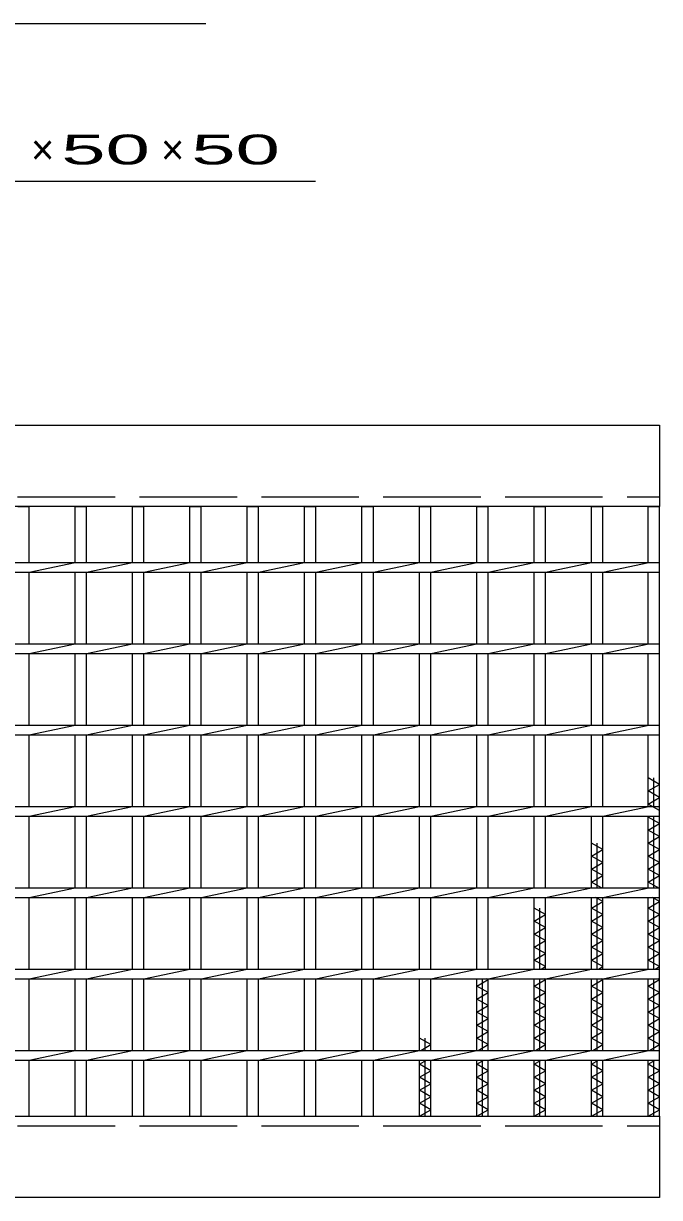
# Model space of a CAD drawing. Units: millimetres, scale not verified. Extents: x -1820 to 1731, y -1282 to 1054.
# Drawn here: x -810 to -419, y -84 to 638 of the extents above; entities that cross this region are included whole.
import ezdxf
from ezdxf.enums import TextEntityAlignment as Align

# ---------------------------------------------------------------- set-up
doc = ezdxf.new("R2010")
doc.units = ezdxf.units.MM
doc.header["$LTSCALE"] = 10
doc.linetypes.add('DASHED', pattern=[7.5, 6, -1.5])
doc.layers.add('16', color=3, linetype='Continuous', lineweight=25)
doc.layers.add('22', color=4, linetype='Continuous', lineweight=25)
doc.styles.add('ベクトル', font='')
doc.styles.get('ベクトル').set_extended_font_data('ベクトル')

msp = doc.modelspace()

# ---------------------------------------------------------------- linework, layer by layer
at = {"layer": '16'}
for p, q in [((-1414, 390.5), (-419, 390.5)), ((-419, 390.5), (-419, 340.5)), ((-419, 340.5), (-1414, 340.5)), ((-813.9, 340.5), (-806.9, 340.5)), ((-806.9, 306), (-806.9, 340.5)), ((-778.6, 306), (-778.6, 340.5)), ((-778.6, 340.5), (-771.6, 340.5)), ((-771.6, 306), (-771.6, 340.5)), ((-743.3, 306), (-743.3, 340.5)), ((-743.3, 340.5), (-736.3, 340.5)), ((-736.3, 306), (-736.3, 340.5)), ((-708, 306), (-708, 340.5)), ((-708, 340.5), (-701, 340.5)), ((-701, 306), (-701, 340.5)), ((-672.7, 306), (-672.7, 340.5)), ((-672.7, 340.5), (-665.7, 340.5)), ((-665.7, 306), (-665.7, 340.5)), ((-637.4, 306), (-637.4, 340.5)), ((-637.4, 340.5), (-630.4, 340.5)), ((-630.4, 306), (-630.4, 340.5)), ((-602.1, 306), (-602.1, 340.5)), ((-602.1, 340.5), (-595.1, 340.5)), ((-595.1, 306), (-595.1, 340.5)), ((-566.8, 306), (-566.8, 340.5)), ((-566.8, 340.5), (-559.8, 340.5)), ((-559.8, 306), (-559.8, 340.5)), ((-531.5, 306), (-531.5, 340.5)), ((-531.5, 340.5), (-524.5, 340.5)), ((-524.5, 306), (-524.5, 340.5)), ((-496.2, 306), (-496.2, 340.5)), ((-496.2, 340.5), (-489.2, 340.5)), ((-489.2, 306), (-489.2, 340.5)), ((-460.9, 306), (-460.9, 340.5)), ((-460.9, 340.5), (-453.9, 340.5)), ((-453.9, 306), (-453.9, 340.5)), ((-426, 306), (-426, 340.5)), ((-426, 340.5), (-419, 340.5)), ((-419, -34.5), (-419, 340.5)), ((-1414, 306), (-419, 306)), ((-806.9, 300), (-778.6, 306)), ((-771.6, 300), (-743.3, 306)), ((-736.3, 300), (-708, 306)), ((-701, 300), (-672.7, 306)), ((-665.7, 300), (-637.4, 306)), ((-630.4, 300), (-602.1, 306)), ((-595.1, 300), (-566.8, 306)), ((-559.8, 300), (-531.5, 306)), ((-524.5, 300), (-496.2, 306)), ((-489.2, 300), (-460.9, 306)), ((-453.9, 300), (-425.6, 306)), ((-419, 300), (-419, 306)), ((-1414, 300), (-419, 300)), ((-806.9, 256), (-806.9, 300)), ((-778.6, 256), (-778.6, 300)), ((-771.6, 256), (-771.6, 300)), ((-743.3, 256), (-743.3, 300)), ((-736.3, 256), (-736.3, 300)), ((-708, 256), (-708, 300)), ((-701, 256), (-701, 300)), ((-672.7, 256), (-672.7, 300)), ((-665.7, 256), (-665.7, 300)), ((-637.4, 256), (-637.4, 300)), ((-630.4, 256), (-630.4, 300)), ((-602.1, 256), (-602.1, 300)), ((-595.1, 256), (-595.1, 300)), ((-566.8, 256), (-566.8, 300)), ((-559.8, 256), (-559.8, 300)), ((-531.5, 256), (-531.5, 300)), ((-524.5, 256), (-524.5, 300)), ((-496.2, 256), (-496.2, 300)), ((-489.2, 256), (-489.2, 300)), ((-460.9, 256), (-460.9, 300)), ((-453.9, 256), (-453.9, 300)), ((-426, 256), (-426, 300)), ((-1414, 256), (-419, 256)), ((-806.9, 250), (-778.6, 256)), ((-771.6, 250), (-743.3, 256)), ((-736.3, 250), (-708, 256)), ((-701, 250), (-672.7, 256)), ((-665.7, 250), (-637.4, 256)), ((-630.4, 250), (-602.1, 256)), ((-595.1, 250), (-566.8, 256)), ((-559.8, 250), (-531.5, 256)), ((-524.5, 250), (-496.2, 256)), ((-489.2, 250), (-460.9, 256)), ((-453.9, 250), (-425.6, 256)), ((-419, 250), (-419, 256)), ((-1414, 250), (-419, 250)), ((-806.9, 206), (-806.9, 250)), ((-778.6, 206), (-778.6, 250)), ((-771.6, 206), (-771.6, 250)), ((-743.3, 206), (-743.3, 250)), ((-736.3, 206), (-736.3, 250)), ((-708, 206), (-708, 250)), ((-701, 206), (-701, 250)), ((-672.7, 206), (-672.7, 250)), ((-665.7, 206), (-665.7, 250)), ((-637.4, 206), (-637.4, 250)), ((-630.4, 206), (-630.4, 250)), ((-602.1, 206), (-602.1, 250)), ((-595.1, 206), (-595.1, 250)), ((-566.8, 206), (-566.8, 250)), ((-559.8, 206), (-559.8, 250)), ((-531.5, 206), (-531.5, 250)), ((-524.5, 206), (-524.5, 250)), ((-496.2, 206), (-496.2, 250)), ((-489.2, 206), (-489.2, 250)), ((-460.9, 206), (-460.9, 250)), ((-453.9, 206), (-453.9, 250)), ((-426, 206), (-426, 250)), ((-1414, 206), (-419, 206)), ((-806.9, 200), (-778.6, 206)), ((-771.6, 200), (-743.3, 206)), ((-736.3, 200), (-708, 206)), ((-701, 200), (-672.7, 206)), ((-665.7, 200), (-637.4, 206)), ((-630.4, 200), (-602.1, 206)), ((-595.1, 200), (-566.8, 206)), ((-559.8, 200), (-531.5, 206)), ((-524.5, 200), (-496.2, 206)), ((-489.2, 200), (-460.9, 206)), ((-453.9, 200), (-425.6, 206)), ((-419, 200), (-419, 206)), ((-1414, 200), (-419, 200)), ((-806.9, 156), (-806.9, 200)), ((-778.6, 156), (-778.6, 200)), ((-771.6, 156), (-771.6, 200)), ((-743.3, 156), (-743.3, 200)), ((-736.3, 156), (-736.3, 200)), ((-708, 156), (-708, 200)), ((-701, 156), (-701, 200)), ((-672.7, 156), (-672.7, 200)), ((-665.7, 156), (-665.7, 200)), ((-637.4, 156), (-637.4, 200)), ((-630.4, 156), (-630.4, 200)), ((-602.1, 156), (-602.1, 200)), ((-595.1, 156), (-595.1, 200)), ((-566.8, 156), (-566.8, 200)), ((-559.8, 156), (-559.8, 200)), ((-531.5, 156), (-531.5, 200)), ((-524.5, 156), (-524.5, 200)), ((-496.2, 156), (-496.2, 200)), ((-489.2, 156), (-489.2, 200)), ((-460.9, 156), (-460.9, 200)), ((-453.9, 156), (-453.9, 200)), ((-426, 156), (-426, 200)), ((-419, 169.5), (-426, 173.5)), ((-422.5, 156), (-422.5, 173.5)), ((-426, 165.5), (-419, 169.5)), ((-419, 161.5), (-426, 165.5)), ((-426, 157.5), (-419, 161.5)), ((-1414, 156), (-419, 156)), ((-806.9, 150), (-778.6, 156)), ((-771.6, 150), (-743.3, 156)), ((-736.3, 150), (-708, 156)), ((-701, 150), (-672.7, 156)), ((-665.7, 150), (-637.4, 156)), ((-630.4, 150), (-602.1, 156)), ((-595.1, 150), (-566.8, 156)), ((-559.8, 150), (-531.5, 156)), ((-524.5, 150), (-496.2, 156)), ((-489.2, 150), (-460.9, 156)), ((-453.9, 150), (-425.6, 156)), ((-419, 153.5), (-426, 157.5)), ((-419, 150), (-419, 156)), ((-1414, 150), (-419, 150)), ((-806.9, 106), (-806.9, 150)), ((-778.6, 106), (-778.6, 150)), ((-771.6, 106), (-771.6, 150)), ((-743.3, 106), (-743.3, 150)), ((-736.3, 106), (-736.3, 150)), ((-708, 106), (-708, 150)), ((-701, 106), (-701, 150)), ((-672.7, 106), (-672.7, 150)), ((-665.7, 106), (-665.7, 150)), ((-637.4, 106), (-637.4, 150)), ((-630.4, 106), (-630.4, 150)), ((-602.1, 106), (-602.1, 150)), ((-595.1, 106), (-595.1, 150)), ((-566.8, 106), (-566.8, 150)), ((-559.8, 106), (-559.8, 150)), ((-531.5, 106), (-531.5, 150)), ((-524.5, 106), (-524.5, 150)), ((-496.2, 106), (-496.2, 150)), ((-489.2, 106), (-489.2, 150)), ((-460.9, 106), (-460.9, 150)), ((-453.9, 106), (-453.9, 150)), ((-426, 106), (-426, 150)), ((-426, 149.5), (-425.12, 150)), ((-419, 145.5), (-426, 149.5)), ((-426, 141.5), (-419, 145.5)), ((-422.5, 106), (-422.5, 150)), ((-419, 137.5), (-426, 141.5)), ((-426, 133.5), (-419, 137.5)), ((-453.9, 129.5), (-460.9, 133.5)), ((-457.4, 106), (-457.4, 133.5)), ((-419, 129.5), (-426, 133.5)), ((-460.9, 125.5), (-453.9, 129.5)), ((-453.9, 121.5), (-460.9, 125.5)), ((-426, 125.5), (-419, 129.5)), ((-419, 121.5), (-426, 125.5)), ((-460.9, 117.5), (-453.9, 121.5)), ((-453.9, 113.5), (-460.9, 117.5)), ((-426, 117.5), (-419, 121.5)), ((-419, 113.5), (-426, 117.5)), ((-460.9, 109.5), (-453.9, 113.5)), ((-454.78, 106), (-460.9, 109.5)), ((-426, 109.5), (-419, 113.5)), ((-419, 105.5), (-426, 109.5)), ((-1414, 106), (-419, 106)), ((-806.9, 100), (-778.6, 106)), ((-771.6, 100), (-743.3, 106)), ((-736.3, 100), (-708, 106)), ((-701, 100), (-672.7, 106)), ((-665.7, 100), (-637.4, 106)), ((-630.4, 100), (-602.1, 106)), ((-595.1, 100), (-566.8, 106)), ((-559.8, 100), (-531.5, 106)), ((-524.5, 100), (-496.2, 106)), ((-489.2, 100), (-460.9, 106)), ((-453.9, 100), (-425.6, 106)), ((-419, 100), (-419, 106)), ((-1414, 100), (-419, 100)), ((-806.9, 56), (-806.9, 100)), ((-778.6, 56), (-778.6, 100)), ((-771.6, 56), (-771.6, 100)), ((-743.3, 56), (-743.3, 100)), ((-736.3, 56), (-736.3, 100)), ((-708, 56), (-708, 100)), ((-701, 56), (-701, 100)), ((-672.7, 56), (-672.7, 100)), ((-665.7, 56), (-665.7, 100)), ((-637.4, 56), (-637.4, 100)), ((-630.4, 56), (-630.4, 100)), ((-602.1, 56), (-602.1, 100)), ((-595.1, 56), (-595.1, 100)), ((-566.8, 56), (-566.8, 100)), ((-559.8, 56), (-559.8, 100)), ((-531.5, 56), (-531.5, 100)), ((-524.5, 56), (-524.5, 100)), ((-496.2, 56), (-496.2, 100)), ((-489.2, 56), (-489.2, 100)), ((-460.9, 56), (-460.9, 100)), ((-460.9, 93.5), (-453.9, 97.5)), ((-453.9, 97.5), (-458.28, 100)), ((-457.4, 56), (-457.4, 100)), ((-453.9, 56), (-453.9, 100)), ((-426, 56), (-426, 100)), ((-426, 93.5), (-419, 97.5)), ((-419, 97.5), (-423.37, 100)), ((-422.5, 56), (-422.5, 100)), ((-489.2, 89.5), (-496.2, 93.5)), ((-496.2, 85.5), (-489.2, 89.5)), ((-492.7, 56), (-492.7, 93.5)), ((-453.9, 89.5), (-460.9, 93.5)), ((-460.9, 85.5), (-453.9, 89.5)), ((-419, 89.5), (-426, 93.5)), ((-426, 85.5), (-419, 89.5)), ((-489.2, 81.5), (-496.2, 85.5)), ((-496.2, 77.5), (-489.2, 81.5)), ((-453.9, 81.5), (-460.9, 85.5)), ((-460.9, 77.5), (-453.9, 81.5)), ((-419, 81.5), (-426, 85.5)), ((-426, 77.5), (-419, 81.5)), ((-489.2, 73.5), (-496.2, 77.5)), ((-496.2, 69.5), (-489.2, 73.5)), ((-453.9, 73.5), (-460.9, 77.5)), ((-460.9, 69.5), (-453.9, 73.5)), ((-419, 73.5), (-426, 77.5)), ((-426, 69.5), (-419, 73.5)), ((-489.2, 65.5), (-496.2, 69.5)), ((-496.2, 61.5), (-489.2, 65.5)), ((-453.9, 65.5), (-460.9, 69.5)), ((-460.9, 61.5), (-453.9, 65.5)), ((-419, 65.5), (-426, 69.5)), ((-426, 61.5), (-419, 65.5)), ((-489.2, 57.5), (-496.2, 61.5)), ((-453.9, 57.5), (-460.9, 61.5)), ((-419, 57.5), (-426, 61.5)), ((-1414, 56), (-419, 56)), ((-806.9, 50), (-778.6, 56)), ((-771.6, 50), (-743.3, 56)), ((-736.3, 50), (-708, 56)), ((-701, 50), (-672.7, 56)), ((-665.7, 50), (-637.4, 56)), ((-630.4, 50), (-602.1, 56)), ((-595.1, 50), (-566.8, 56)), ((-559.8, 50), (-531.5, 56)), ((-524.5, 50), (-496.2, 56)), ((-491.82, 56), (-489.2, 57.5)), ((-489.2, 50), (-460.9, 56)), ((-456.53, 56), (-453.9, 57.5)), ((-453.9, 50), (-425.6, 56)), ((-421.62, 56), (-419, 57.5)), ((-419, 50), (-419, 56)), ((-1414, 50), (-419, 50)), ((-806.9, 6), (-806.9, 50)), ((-778.6, 6), (-778.6, 50)), ((-771.6, 6), (-771.6, 50)), ((-743.3, 6), (-743.3, 50)), ((-736.3, 6), (-736.3, 50)), ((-708, 6), (-708, 50)), ((-701, 6), (-701, 50)), ((-672.7, 6), (-672.7, 50)), ((-665.7, 6), (-665.7, 50)), ((-637.4, 6), (-637.4, 50)), ((-630.4, 6), (-630.4, 50)), ((-602.1, 6), (-602.1, 50)), ((-595.1, 6), (-595.1, 50)), ((-566.8, 6), (-566.8, 50)), ((-559.8, 6), (-559.8, 50)), ((-531.5, 6), (-531.5, 50)), ((-531.5, 45.5), (-524.5, 49.5)), ((-524.5, 41.5), (-531.5, 45.5)), ((-528, 6), (-528, 50)), ((-524.5, 49.5), (-525.37, 50)), ((-524.5, 6), (-524.5, 50)), ((-496.2, 6), (-496.2, 50)), ((-496.2, 45.5), (-489.2, 49.5)), ((-489.2, 41.5), (-496.2, 45.5)), ((-492.7, 6), (-492.7, 50)), ((-489.2, 49.5), (-490.07, 50)), ((-489.2, 6), (-489.2, 50)), ((-460.9, 6), (-460.9, 50)), ((-460.9, 45.5), (-453.9, 49.5)), ((-453.9, 41.5), (-460.9, 45.5)), ((-457.4, 6), (-457.4, 50)), ((-453.9, 49.5), (-454.78, 50)), ((-453.9, 6), (-453.9, 50)), ((-426, 6), (-426, 50)), ((-426, 45.5), (-419, 49.5)), ((-419, 41.5), (-426, 45.5)), ((-422.5, 6), (-422.5, 50)), ((-419, 49.5), (-419.87, 50)), ((-531.5, 37.5), (-524.5, 41.5)), ((-524.5, 33.5), (-531.5, 37.5)), ((-496.2, 37.5), (-489.2, 41.5)), ((-489.2, 33.5), (-496.2, 37.5)), ((-460.9, 37.5), (-453.9, 41.5)), ((-453.9, 33.5), (-460.9, 37.5)), ((-426, 37.5), (-419, 41.5)), ((-419, 33.5), (-426, 37.5)), ((-531.5, 29.5), (-524.5, 33.5)), ((-524.5, 25.5), (-531.5, 29.5)), ((-496.2, 29.5), (-489.2, 33.5)), ((-489.2, 25.5), (-496.2, 29.5)), ((-460.9, 29.5), (-453.9, 33.5)), ((-453.9, 25.5), (-460.9, 29.5)), ((-426, 29.5), (-419, 33.5)), ((-419, 25.5), (-426, 29.5)), ((-531.5, 21.5), (-524.5, 25.5)), ((-496.2, 21.5), (-489.2, 25.5)), ((-460.9, 21.5), (-453.9, 25.5)), ((-426, 21.5), (-419, 25.5)), ((-524.5, 17.5), (-531.5, 21.5)), ((-531.5, 13.5), (-524.5, 17.5)), ((-489.2, 17.5), (-496.2, 21.5)), ((-496.2, 13.5), (-489.2, 17.5)), ((-453.9, 17.5), (-460.9, 21.5)), ((-460.9, 13.5), (-453.9, 17.5)), ((-419, 17.5), (-426, 21.5)), ((-426, 13.5), (-419, 17.5)), ((-559.8, 9.5), (-566.8, 13.5)), ((-565.93, 6), (-559.8, 9.5)), ((-563.3, 6), (-563.3, 13.5)), ((-524.5, 9.5), (-531.5, 13.5)), ((-530.62, 6), (-524.5, 9.5)), ((-489.2, 9.5), (-496.2, 13.5)), ((-495.32, 6), (-489.2, 9.5)), ((-453.9, 9.5), (-460.9, 13.5)), ((-460.03, 6), (-453.9, 9.5)), ((-419, 9.5), (-426, 13.5)), ((-425.12, 6), (-419, 9.5)), ((-1414, 6), (-419, 6)), ((-1414, 0), (-419, 0)), ((-806.9, 0), (-778.6, 6)), ((-806.9, -34.5), (-806.9, 0)), ((-778.6, -34.5), (-778.6, 0)), ((-771.6, 0), (-743.3, 6)), ((-771.6, -34.5), (-771.6, 0)), ((-743.3, -34.5), (-743.3, 0)), ((-736.3, 0), (-708, 6)), ((-736.3, -34.5), (-736.3, 0)), ((-708, -34.5), (-708, 0)), ((-701, 0), (-672.7, 6)), ((-701, -34.5), (-701, 0)), ((-672.7, -34.5), (-672.7, 0)), ((-665.7, 0), (-637.4, 6)), ((-665.7, -34.5), (-665.7, 0)), ((-637.4, -34.5), (-637.4, 0)), ((-630.4, 0), (-602.1, 6)), ((-630.4, -34.5), (-630.4, 0)), ((-602.1, -34.5), (-602.1, 0)), ((-595.1, 0), (-566.8, 6)), ((-595.1, -34.5), (-595.1, 0)), ((-566.8, -34.5), (-566.8, 0)), ((-566.8, -2.5), (-562.43, 0)), ((-563.3, -34.5), (-563.3, 0)), ((-559.8, 0), (-531.5, 6)), ((-559.8, -34.5), (-559.8, 0)), ((-531.5, -34.5), (-531.5, 0)), ((-531.5, -2.5), (-527.12, 0)), ((-528, -34.5), (-528, 0)), ((-524.5, 0), (-496.2, 6)), ((-524.5, -34.5), (-524.5, 0)), ((-496.2, -34.5), (-496.2, 0)), ((-496.2, -2.5), (-491.82, 0)), ((-492.7, -34.5), (-492.7, 0)), ((-489.2, 0), (-460.9, 6)), ((-489.2, -34.5), (-489.2, 0)), ((-460.9, -34.5), (-460.9, 0)), ((-460.9, -2.5), (-456.53, 0)), ((-457.4, -34.5), (-457.4, 0)), ((-453.9, 0), (-425.6, 6)), ((-453.9, -34.5), (-453.9, 0)), ((-426, -34.5), (-426, 0)), ((-426, -2.5), (-421.62, 0)), ((-422.5, -34.5), (-422.5, 0)), ((-419, 0), (-419, 6)), ((-559.8, -6.5), (-566.8, -2.5)), ((-566.8, -10.5), (-559.8, -6.5)), ((-524.5, -6.5), (-531.5, -2.5)), ((-531.5, -10.5), (-524.5, -6.5)), ((-489.2, -6.5), (-496.2, -2.5)), ((-496.2, -10.5), (-489.2, -6.5)), ((-453.9, -6.5), (-460.9, -2.5)), ((-460.9, -10.5), (-453.9, -6.5)), ((-419, -6.5), (-426, -2.5)), ((-426, -10.5), (-419, -6.5)), ((-559.8, -14.5), (-566.8, -10.5)), ((-524.5, -14.5), (-531.5, -10.5)), ((-489.2, -14.5), (-496.2, -10.5)), ((-453.9, -14.5), (-460.9, -10.5)), ((-419, -14.5), (-426, -10.5)), ((-566.8, -18.5), (-559.8, -14.5)), ((-559.8, -22.5), (-566.8, -18.5)), ((-531.5, -18.5), (-524.5, -14.5)), ((-524.5, -22.5), (-531.5, -18.5)), ((-496.2, -18.5), (-489.2, -14.5)), ((-489.2, -22.5), (-496.2, -18.5)), ((-460.9, -18.5), (-453.9, -14.5)), ((-453.9, -22.5), (-460.9, -18.5)), ((-426, -18.5), (-419, -14.5)), ((-419, -22.5), (-426, -18.5)), ((-566.8, -26.5), (-559.8, -22.5)), ((-559.8, -30.5), (-566.8, -26.5)), ((-531.5, -26.5), (-524.5, -22.5)), ((-524.5, -30.5), (-531.5, -26.5)), ((-496.2, -26.5), (-489.2, -22.5)), ((-489.2, -30.5), (-496.2, -26.5)), ((-460.9, -26.5), (-453.9, -22.5)), ((-453.9, -30.5), (-460.9, -26.5)), ((-426, -26.5), (-419, -22.5)), ((-419, -30.5), (-426, -26.5)), ((-1414, -34.5), (-419, -34.5)), ((-813.9, -34.5), (-806.9, -34.5)), ((-778.6, -34.5), (-771.6, -34.5)), ((-743.3, -34.5), (-736.3, -34.5)), ((-708, -34.5), (-701, -34.5)), ((-672.7, -34.5), (-665.7, -34.5)), ((-637.4, -34.5), (-630.4, -34.5)), ((-602.1, -34.5), (-595.1, -34.5)), ((-566.8, -34.5), (-559.8, -30.5)), ((-566.8, -34.5), (-559.8, -34.5)), ((-531.5, -34.5), (-524.5, -30.5)), ((-531.5, -34.5), (-524.5, -34.5)), ((-496.2, -34.5), (-489.2, -30.5)), ((-496.2, -34.5), (-489.2, -34.5)), ((-460.9, -34.5), (-453.9, -30.5)), ((-460.9, -34.5), (-453.9, -34.5)), ((-426, -34.5), (-419, -30.5)), ((-426, -34.5), (-419, -34.5)), ((-419, -34.5), (-419, -84.5)), ((-419, -84.5), (-1414, -84.5))]:
    msp.add_line(p, q, dxfattribs=at)
at = {"layer": '16', "linetype": 'DASHED'}
for p, q in [((-1414, 346.5), (-419, 346.5)), ((-1414, -40.5), (-419, -40.5))]:
    msp.add_line(p, q, dxfattribs=at)
at = {"layer": '22'}
for p, q in [((-1158.15, 637.5), (-698.15, 637.5)), ((-1070.75, 540.5), (-630.75, 540.5))]:
    msp.add_line(p, q, dxfattribs=at)

# ---------------------------------------------------------------- texts
at = {"layer": '22', "color": 2, "style": 'ベクトル'}
for p in [(-805.75, 560), (-725.75, 560)]:
    msp.add_text('×', height=18.33, dxfattribs=at).set_placement(p, align=Align.MIDDLE_LEFT)
at = {"layer": '22', "color": 2, "style": 'ベクトル', "width": 2}
for p in [(-800.75, 560), (-720.75, 560)]:
    msp.add_text(' 50 ', height=18.33, dxfattribs=at).set_placement(p, align=Align.MIDDLE_LEFT)

doc.saveas('drawing.dxf')
